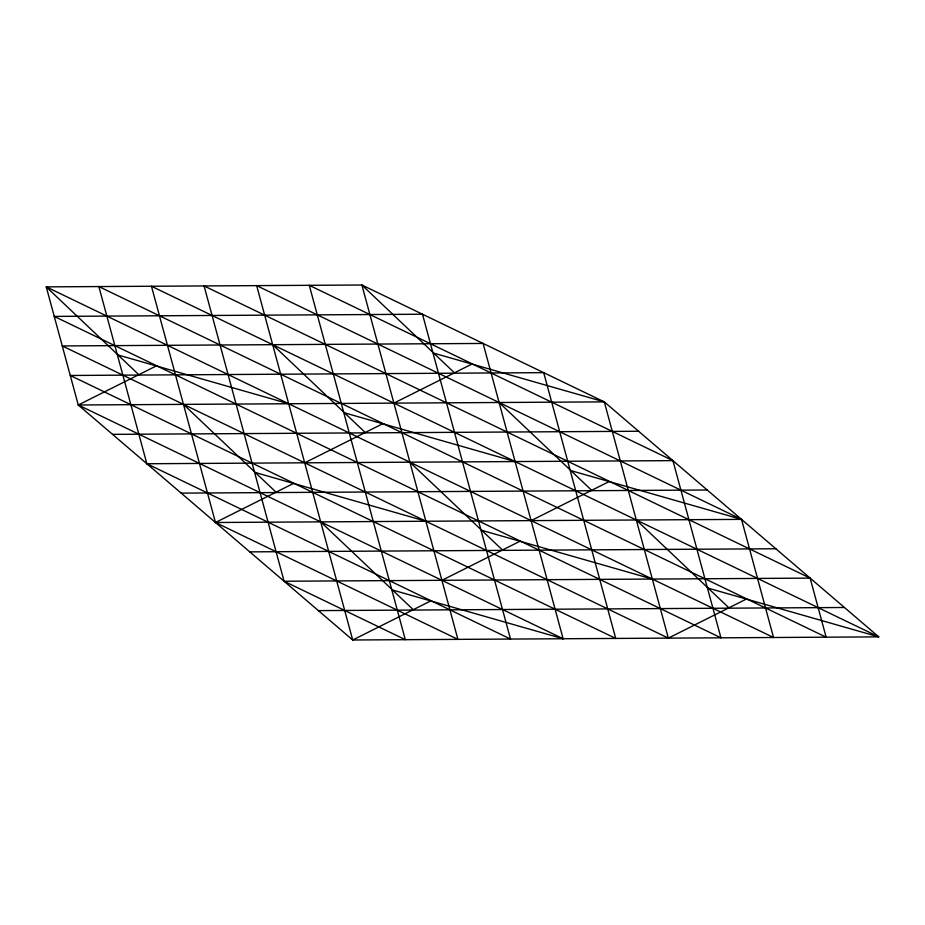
<?xml version="1.0" encoding="UTF-8"?>
<svg xmlns="http://www.w3.org/2000/svg" width="925" height="925" viewBox="0 0 925 925"><rect width="100%" height="100%" fill="white"/><g stroke="black" fill="none" stroke-linecap="round" stroke-linejoin="round"><path stroke-width="1.39" d="M746.394 599.053L668.336 638.123L604.303 401.878L78.267 405L352.703 639.996L878.75 636.874L604.303 401.878L361.883 285.004L46.25 286.877L78.267 405L156.313 365.93M393.888 403.127L471.947 364.068M304.683 462.812L382.742 423.743M293.537 483.428L215.479 522.498L151.457 286.253L878.75 636.874L708.122 588.127M531.112 520.625L609.17 481.555M441.907 580.31L519.966 541.241M430.761 600.926L352.703 639.996L256.664 285.628L741.526 519.376L773.543 637.498L46.25 286.877L138.819 374.694M112.573 434.368L638.608 431.258M146.867 463.749L672.914 460.627L720.933 637.811L54.251 316.408L422.482 314.222L510.519 639.059L146.867 463.749L98.859 286.565L826.141 637.186L810.138 578.125L204.067 285.941L284.091 581.247L405.312 639.684L309.274 285.316L672.914 460.627M181.173 493.118L707.22 490.007M249.785 551.867L775.832 548.756M284.091 581.247L810.138 578.125M318.397 610.616L844.444 607.494M433.686 353.13L604.303 401.878M570.91 470.628L741.526 519.376L215.479 522.498L457.91 639.372L361.883 285.004L454.441 372.821M344.482 412.816L515.109 461.563M118.053 355.003L288.681 403.751M481.705 530.314L652.322 579.062M255.277 472.502L425.905 521.249M392.501 590L563.117 638.747L483.093 343.441L62.253 345.938L668.336 638.123M78.267 405L563.117 638.747M636.319 520L728.888 607.817M499.095 402.502L591.665 490.319M409.891 462.188L502.46 550.005M272.678 344.69L365.236 432.507M320.697 521.873L413.255 609.691M183.474 404.375L276.032 492.192M543.703 372.659L70.254 375.469L615.726 638.435L543.703 372.659"/></g></svg>
